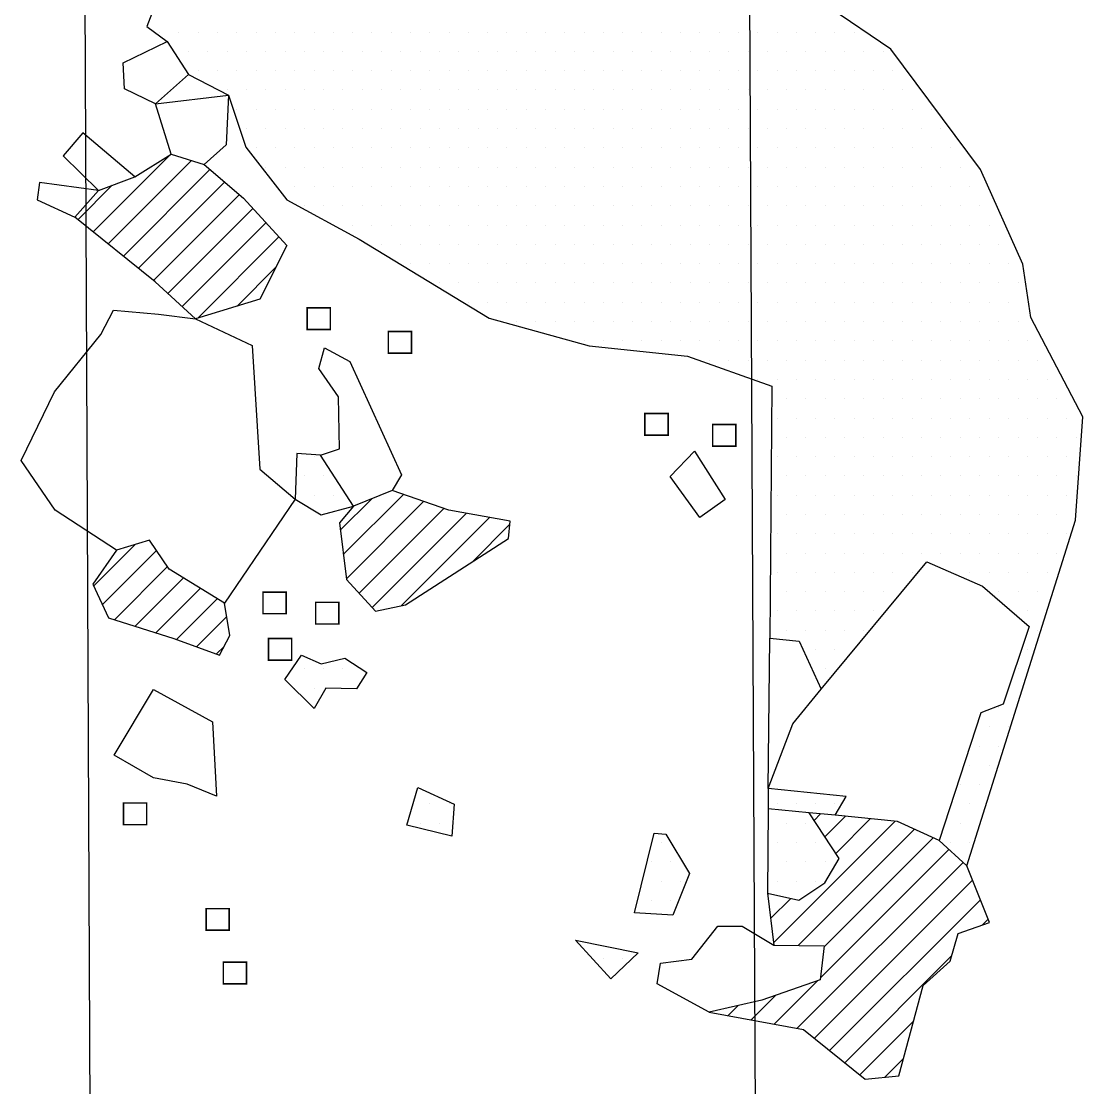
# Model space of a CAD drawing. Header units: metres. Extents: x 3.22 to 4.02, y -20.61 to -16.8.
# Drawn here: x 3.335 to 4.023, y -18.934 to -18.243 of the extents above; entities that cross this region are included whole.
import ezdxf

# ---------------------------------------------------------------- set-up
doc = ezdxf.new("R2010")
doc.units = ezdxf.units.M
doc.header["$LTSCALE"] = 25
doc.header["$MEASUREMENT"] = 0
doc.linetypes.add('STRICHPUNKTX2', pattern=[2, 1, -0.5, 0, -0.5])
doc.layers.get('0').update_dxf_attribs({"linetype": 'CONTINUOUS'})
for name, color, linetype in [('FEUER', 1, 'CONTINUOUS'), ('GRABUNGSGRENZE', 3, 'STRICHPUNKTX2'), ('STEINE', 4, 'CONTINUOUS'), ('STEINESCHRAFF', 4, 'CONTINUOUS')]:
    doc.layers.add(name, color=color, linetype=linetype)

# ---------------------------------------------------------------- blocks, each defined once
blk = doc.blocks.new('*X2')
at = {"color": 0}
for p, q in [((342.5, -1825), (342.5, -1825)), ((343.75, -1825), (343.75, -1825)), ((345, -1825), (345, -1825)), ((346.25, -1825), (346.25, -1825)), ((347.5, -1825), (347.5, -1825)), ((348.75, -1825), (348.75, -1825)), ((350, -1825), (350, -1825)), ((351.25, -1825), (351.25, -1825)), ((352.5, -1825), (352.5, -1825)), ((353.75, -1825), (353.75, -1825)), ((355, -1825), (355, -1825)), ((356.25, -1825), (356.25, -1825)), ((357.5, -1825), (357.5, -1825)), ((358.75, -1825), (358.75, -1825)), ((360, -1825), (360, -1825)), ((361.25, -1825), (361.25, -1825)), ((362.5, -1825), (362.5, -1825)), ((363.75, -1825), (363.75, -1825)), ((365, -1825), (365, -1825)), ((366.25, -1825), (366.25, -1825)), ((367.5, -1825), (367.5, -1825)), ((368.75, -1825), (368.75, -1825)), ((370, -1825), (370, -1825)), ((371.25, -1825), (371.25, -1825)), ((372.5, -1825), (372.5, -1825)), ((373.75, -1825), (373.75, -1825)), ((375, -1825), (375, -1825)), ((376.25, -1825), (376.25, -1825)), ((377.5, -1825), (377.5, -1825)), ((378.75, -1825), (378.75, -1825)), ((380, -1825), (380, -1825)), ((381.25, -1825), (381.25, -1825)), ((382.5, -1825), (382.5, -1825)), ((383.75, -1825), (383.75, -1825)), ((385, -1825), (385, -1825)), ((386.25, -1825), (386.25, -1825)), ((387.5, -1825), (387.5, -1825)), ((344.375, -1826.25), (344.375, -1826.25)), ((345.625, -1826.25), (345.625, -1826.25)), ((346.875, -1826.25), (346.875, -1826.25)), ((348.125, -1826.25), (348.125, -1826.25)), ((349.375, -1826.25), (349.375, -1826.25)), ((350.625, -1826.25), (350.625, -1826.25)), ((351.875, -1826.25), (351.875, -1826.25)), ((353.125, -1826.25), (353.125, -1826.25)), ((354.375, -1826.25), (354.375, -1826.25)), ((355.625, -1826.25), (355.625, -1826.25)), ((356.875, -1826.25), (356.875, -1826.25)), ((358.125, -1826.25), (358.125, -1826.25)), ((359.375, -1826.25), (359.375, -1826.25)), ((360.625, -1826.25), (360.625, -1826.25)), ((361.875, -1826.25), (361.875, -1826.25)), ((363.125, -1826.25), (363.125, -1826.25)), ((364.375, -1826.25), (364.375, -1826.25)), ((365.625, -1826.25), (365.625, -1826.25)), ((366.875, -1826.25), (366.875, -1826.25)), ((368.125, -1826.25), (368.125, -1826.25)), ((369.375, -1826.25), (369.375, -1826.25)), ((370.625, -1826.25), (370.625, -1826.25)), ((371.875, -1826.25), (371.875, -1826.25)), ((373.125, -1826.25), (373.125, -1826.25)), ((374.375, -1826.25), (374.375, -1826.25)), ((375.625, -1826.25), (375.625, -1826.25)), ((376.875, -1826.25), (376.875, -1826.25)), ((378.125, -1826.25), (378.125, -1826.25)), ((379.375, -1826.25), (379.375, -1826.25)), ((380.625, -1826.25), (380.625, -1826.25)), ((381.875, -1826.25), (381.875, -1826.25)), ((383.125, -1826.25), (383.125, -1826.25)), ((384.375, -1826.25), (384.375, -1826.25)), ((385.625, -1826.25), (385.625, -1826.25)), ((386.875, -1826.25), (386.875, -1826.25)), ((388.125, -1826.25), (388.125, -1826.25)), ((389.375, -1826.25), (389.375, -1826.25)), ((345, -1827.5), (345, -1827.5)), ((346.25, -1827.5), (346.25, -1827.5)), ((347.5, -1827.5), (347.5, -1827.5)), ((348.75, -1827.5), (348.75, -1827.5)), ((350, -1827.5), (350, -1827.5)), ((351.25, -1827.5), (351.25, -1827.5)), ((352.5, -1827.5), (352.5, -1827.5)), ((353.75, -1827.5), (353.75, -1827.5)), ((355, -1827.5), (355, -1827.5)), ((356.25, -1827.5), (356.25, -1827.5)), ((357.5, -1827.5), (357.5, -1827.5)), ((358.75, -1827.5), (358.75, -1827.5)), ((360, -1827.5), (360, -1827.5)), ((361.25, -1827.5), (361.25, -1827.5)), ((362.5, -1827.5), (362.5, -1827.5)), ((363.75, -1827.5), (363.75, -1827.5)), ((365, -1827.5), (365, -1827.5)), ((366.25, -1827.5), (366.25, -1827.5)), ((367.5, -1827.5), (367.5, -1827.5)), ((368.75, -1827.5), (368.75, -1827.5)), ((370, -1827.5), (370, -1827.5)), ((371.25, -1827.5), (371.25, -1827.5)), ((372.5, -1827.5), (372.5, -1827.5)), ((373.75, -1827.5), (373.75, -1827.5)), ((375, -1827.5), (375, -1827.5)), ((376.25, -1827.5), (376.25, -1827.5)), ((377.5, -1827.5), (377.5, -1827.5)), ((378.75, -1827.5), (378.75, -1827.5)), ((380, -1827.5), (380, -1827.5)), ((381.25, -1827.5), (381.25, -1827.5)), ((382.5, -1827.5), (382.5, -1827.5)), ((383.75, -1827.5), (383.75, -1827.5)), ((385, -1827.5), (385, -1827.5)), ((386.25, -1827.5), (386.25, -1827.5)), ((387.5, -1827.5), (387.5, -1827.5)), ((388.75, -1827.5), (388.75, -1827.5)), ((390, -1827.5), (390, -1827.5)), ((346.875, -1828.75), (346.875, -1828.75)), ((348.125, -1828.75), (348.125, -1828.75)), ((349.375, -1828.75), (349.375, -1828.75)), ((350.625, -1828.75), (350.625, -1828.75)), ((351.875, -1828.75), (351.875, -1828.75)), ((353.125, -1828.75), (353.125, -1828.75)), ((354.375, -1828.75), (354.375, -1828.75)), ((355.625, -1828.75), (355.625, -1828.75)), ((356.875, -1828.75), (356.875, -1828.75)), ((358.125, -1828.75), (358.125, -1828.75)), ((359.375, -1828.75), (359.375, -1828.75)), ((360.625, -1828.75), (360.625, -1828.75)), ((361.875, -1828.75), (361.875, -1828.75)), ((363.125, -1828.75), (363.125, -1828.75)), ((364.375, -1828.75), (364.375, -1828.75)), ((365.625, -1828.75), (365.625, -1828.75)), ((366.875, -1828.75), (366.875, -1828.75)), ((368.125, -1828.75), (368.125, -1828.75)), ((369.375, -1828.75), (369.375, -1828.75)), ((370.625, -1828.75), (370.625, -1828.75)), ((371.875, -1828.75), (371.875, -1828.75)), ((373.125, -1828.75), (373.125, -1828.75)), ((374.375, -1828.75), (374.375, -1828.75)), ((375.625, -1828.75), (375.625, -1828.75)), ((376.875, -1828.75), (376.875, -1828.75)), ((378.125, -1828.75), (378.125, -1828.75)), ((379.375, -1828.75), (379.375, -1828.75)), ((380.625, -1828.75), (380.625, -1828.75)), ((381.875, -1828.75), (381.875, -1828.75)), ((383.125, -1828.75), (383.125, -1828.75)), ((384.375, -1828.75), (384.375, -1828.75)), ((385.625, -1828.75), (385.625, -1828.75)), ((386.875, -1828.75), (386.875, -1828.75)), ((388.125, -1828.75), (388.125, -1828.75)), ((389.375, -1828.75), (389.375, -1828.75)), ((390.625, -1828.75), (390.625, -1828.75)), ((347.5, -1830), (347.5, -1830)), ((348.75, -1830), (348.75, -1830)), ((350, -1830), (350, -1830)), ((351.25, -1830), (351.25, -1830)), ((352.5, -1830), (352.5, -1830)), ((353.75, -1830), (353.75, -1830)), ((355, -1830), (355, -1830)), ((356.25, -1830), (356.25, -1830)), ((357.5, -1830), (357.5, -1830)), ((358.75, -1830), (358.75, -1830)), ((360, -1830), (360, -1830)), ((361.25, -1830), (361.25, -1830)), ((362.5, -1830), (362.5, -1830)), ((363.75, -1830), (363.75, -1830)), ((365, -1830), (365, -1830)), ((366.25, -1830), (366.25, -1830)), ((367.5, -1830), (367.5, -1830)), ((368.75, -1830), (368.75, -1830)), ((370, -1830), (370, -1830)), ((371.25, -1830), (371.25, -1830)), ((372.5, -1830), (372.5, -1830)), ((373.75, -1830), (373.75, -1830)), ((375, -1830), (375, -1830)), ((376.25, -1830), (376.25, -1830)), ((377.5, -1830), (377.5, -1830)), ((378.75, -1830), (378.75, -1830)), ((380, -1830), (380, -1830)), ((381.25, -1830), (381.25, -1830)), ((382.5, -1830), (382.5, -1830)), ((383.75, -1830), (383.75, -1830)), ((385, -1830), (385, -1830)), ((386.25, -1830), (386.25, -1830)), ((387.5, -1830), (387.5, -1830)), ((388.75, -1830), (388.75, -1830)), ((390, -1830), (390, -1830)), ((391.25, -1830), (391.25, -1830)), ((392.5, -1830), (392.5, -1830)), ((348.125, -1831.25), (348.125, -1831.25)), ((349.375, -1831.25), (349.375, -1831.25)), ((350.625, -1831.25), (350.625, -1831.25)), ((351.875, -1831.25), (351.875, -1831.25)), ((353.125, -1831.25), (353.125, -1831.25)), ((354.375, -1831.25), (354.375, -1831.25)), ((355.625, -1831.25), (355.625, -1831.25)), ((356.875, -1831.25), (356.875, -1831.25)), ((358.125, -1831.25), (358.125, -1831.25)), ((359.375, -1831.25), (359.375, -1831.25)), ((360.625, -1831.25), (360.625, -1831.25)), ((361.875, -1831.25), (361.875, -1831.25)), ((363.125, -1831.25), (363.125, -1831.25)), ((364.375, -1831.25), (364.375, -1831.25)), ((365.625, -1831.25), (365.625, -1831.25)), ((366.875, -1831.25), (366.875, -1831.25)), ((368.125, -1831.25), (368.125, -1831.25)), ((369.375, -1831.25), (369.375, -1831.25)), ((370.625, -1831.25), (370.625, -1831.25)), ((371.875, -1831.25), (371.875, -1831.25)), ((373.125, -1831.25), (373.125, -1831.25)), ((374.375, -1831.25), (374.375, -1831.25)), ((375.625, -1831.25), (375.625, -1831.25)), ((376.875, -1831.25), (376.875, -1831.25)), ((378.125, -1831.25), (378.125, -1831.25)), ((379.375, -1831.25), (379.375, -1831.25)), ((380.625, -1831.25), (380.625, -1831.25)), ((381.875, -1831.25), (381.875, -1831.25)), ((383.125, -1831.25), (383.125, -1831.25)), ((384.375, -1831.25), (384.375, -1831.25)), ((385.625, -1831.25), (385.625, -1831.25)), ((386.875, -1831.25), (386.875, -1831.25)), ((388.125, -1831.25), (388.125, -1831.25)), ((389.375, -1831.25), (389.375, -1831.25)), ((390.625, -1831.25), (390.625, -1831.25)), ((391.875, -1831.25), (391.875, -1831.25)), ((393.125, -1831.25), (393.125, -1831.25)), ((348.75, -1832.5), (348.75, -1832.5)), ((350, -1832.5), (350, -1832.5)), ((351.25, -1832.5), (351.25, -1832.5)), ((352.5, -1832.5), (352.5, -1832.5)), ((353.75, -1832.5), (353.75, -1832.5)), ((355, -1832.5), (355, -1832.5)), ((356.25, -1832.5), (356.25, -1832.5)), ((357.5, -1832.5), (357.5, -1832.5)), ((358.75, -1832.5), (358.75, -1832.5)), ((360, -1832.5), (360, -1832.5)), ((361.25, -1832.5), (361.25, -1832.5)), ((362.5, -1832.5), (362.5, -1832.5)), ((363.75, -1832.5), (363.75, -1832.5)), ((365, -1832.5), (365, -1832.5)), ((366.25, -1832.5), (366.25, -1832.5)), ((367.5, -1832.5), (367.5, -1832.5)), ((368.75, -1832.5), (368.75, -1832.5)), ((370, -1832.5), (370, -1832.5)), ((371.25, -1832.5), (371.25, -1832.5)), ((372.5, -1832.5), (372.5, -1832.5)), ((373.75, -1832.5), (373.75, -1832.5)), ((375, -1832.5), (375, -1832.5)), ((376.25, -1832.5), (376.25, -1832.5)), ((377.5, -1832.5), (377.5, -1832.5)), ((378.75, -1832.5), (378.75, -1832.5)), ((380, -1832.5), (380, -1832.5)), ((381.25, -1832.5), (381.25, -1832.5)), ((382.5, -1832.5), (382.5, -1832.5)), ((383.75, -1832.5), (383.75, -1832.5)), ((385, -1832.5), (385, -1832.5)), ((386.25, -1832.5), (386.25, -1832.5)), ((387.5, -1832.5), (387.5, -1832.5)), ((388.75, -1832.5), (388.75, -1832.5)), ((390, -1832.5), (390, -1832.5)), ((391.25, -1832.5), (391.25, -1832.5)), ((392.5, -1832.5), (392.5, -1832.5)), ((393.75, -1832.5), (393.75, -1832.5)), ((349.375, -1833.75), (349.375, -1833.75)), ((350.625, -1833.75), (350.625, -1833.75)), ((351.875, -1833.75), (351.875, -1833.75)), ((353.125, -1833.75), (353.125, -1833.75)), ((354.375, -1833.75), (354.375, -1833.75)), ((355.625, -1833.75), (355.625, -1833.75)), ((356.875, -1833.75), (356.875, -1833.75)), ((358.125, -1833.75), (358.125, -1833.75)), ((359.375, -1833.75), (359.375, -1833.75)), ((360.625, -1833.75), (360.625, -1833.75)), ((361.875, -1833.75), (361.875, -1833.75)), ((363.125, -1833.75), (363.125, -1833.75)), ((364.375, -1833.75), (364.375, -1833.75)), ((365.625, -1833.75), (365.625, -1833.75)), ((366.875, -1833.75), (366.875, -1833.75)), ((368.125, -1833.75), (368.125, -1833.75)), ((369.375, -1833.75), (369.375, -1833.75)), ((370.625, -1833.75), (370.625, -1833.75)), ((371.875, -1833.75), (371.875, -1833.75)), ((373.125, -1833.75), (373.125, -1833.75)), ((374.375, -1833.75), (374.375, -1833.75)), ((375.625, -1833.75), (375.625, -1833.75)), ((376.875, -1833.75), (376.875, -1833.75)), ((378.125, -1833.75), (378.125, -1833.75)), ((379.375, -1833.75), (379.375, -1833.75)), ((380.625, -1833.75), (380.625, -1833.75)), ((381.875, -1833.75), (381.875, -1833.75)), ((383.125, -1833.75), (383.125, -1833.75)), ((384.375, -1833.75), (384.375, -1833.75)), ((385.625, -1833.75), (385.625, -1833.75)), ((386.875, -1833.75), (386.875, -1833.75)), ((388.125, -1833.75), (388.125, -1833.75)), ((389.375, -1833.75), (389.375, -1833.75)), ((390.625, -1833.75), (390.625, -1833.75)), ((391.875, -1833.75), (391.875, -1833.75)), ((393.125, -1833.75), (393.125, -1833.75)), ((394.375, -1833.75), (394.375, -1833.75)), ((351.25, -1835), (351.25, -1835)), ((352.5, -1835), (352.5, -1835)), ((353.75, -1835), (353.75, -1835)), ((355, -1835), (355, -1835)), ((356.25, -1835), (356.25, -1835)), ((357.5, -1835), (357.5, -1835)), ((358.75, -1835), (358.75, -1835)), ((360, -1835), (360, -1835)), ((361.25, -1835), (361.25, -1835)), ((362.5, -1835), (362.5, -1835)), ((363.75, -1835), (363.75, -1835)), ((365, -1835), (365, -1835)), ((366.25, -1835), (366.25, -1835)), ((367.5, -1835), (367.5, -1835)), ((368.75, -1835), (368.75, -1835)), ((370, -1835), (370, -1835)), ((371.25, -1835), (371.25, -1835)), ((372.5, -1835), (372.5, -1835)), ((373.75, -1835), (373.75, -1835)), ((375, -1835), (375, -1835)), ((376.25, -1835), (376.25, -1835)), ((377.5, -1835), (377.5, -1835)), ((378.75, -1835), (378.75, -1835)), ((380, -1835), (380, -1835)), ((381.25, -1835), (381.25, -1835)), ((382.5, -1835), (382.5, -1835)), ((383.75, -1835), (383.75, -1835)), ((385, -1835), (385, -1835)), ((386.25, -1835), (386.25, -1835)), ((387.5, -1835), (387.5, -1835)), ((388.75, -1835), (388.75, -1835)), ((390, -1835), (390, -1835)), ((391.25, -1835), (391.25, -1835)), ((392.5, -1835), (392.5, -1835)), ((393.75, -1835), (393.75, -1835)), ((395, -1835), (395, -1835)), ((351.875, -1836.25), (351.875, -1836.25)), ((353.125, -1836.25), (353.125, -1836.25)), ((354.375, -1836.25), (354.375, -1836.25)), ((355.625, -1836.25), (355.625, -1836.25)), ((356.875, -1836.25), (356.875, -1836.25)), ((358.125, -1836.25), (358.125, -1836.25)), ((359.375, -1836.25), (359.375, -1836.25)), ((360.625, -1836.25), (360.625, -1836.25)), ((361.875, -1836.25), (361.875, -1836.25)), ((363.125, -1836.25), (363.125, -1836.25)), ((364.375, -1836.25), (364.375, -1836.25)), ((365.625, -1836.25), (365.625, -1836.25)), ((366.875, -1836.25), (366.875, -1836.25)), ((368.125, -1836.25), (368.125, -1836.25)), ((369.375, -1836.25), (369.375, -1836.25)), ((370.625, -1836.25), (370.625, -1836.25)), ((371.875, -1836.25), (371.875, -1836.25)), ((373.125, -1836.25), (373.125, -1836.25)), ((374.375, -1836.25), (374.375, -1836.25)), ((375.625, -1836.25), (375.625, -1836.25)), ((376.875, -1836.25), (376.875, -1836.25)), ((378.125, -1836.25), (378.125, -1836.25)), ((379.375, -1836.25), (379.375, -1836.25)), ((380.625, -1836.25), (380.625, -1836.25)), ((381.875, -1836.25), (381.875, -1836.25)), ((383.125, -1836.25), (383.125, -1836.25)), ((384.375, -1836.25), (384.375, -1836.25)), ((385.625, -1836.25), (385.625, -1836.25)), ((386.875, -1836.25), (386.875, -1836.25)), ((388.125, -1836.25), (388.125, -1836.25)), ((389.375, -1836.25), (389.375, -1836.25)), ((390.625, -1836.25), (390.625, -1836.25)), ((391.875, -1836.25), (391.875, -1836.25)), ((393.125, -1836.25), (393.125, -1836.25)), ((394.375, -1836.25), (394.375, -1836.25)), ((395.625, -1836.25), (395.625, -1836.25)), ((353.75, -1837.5), (353.75, -1837.5)), ((355, -1837.5), (355, -1837.5)), ((356.25, -1837.5), (356.25, -1837.5)), ((357.5, -1837.5), (357.5, -1837.5)), ((358.75, -1837.5), (358.75, -1837.5)), ((360, -1837.5), (360, -1837.5)), ((361.25, -1837.5), (361.25, -1837.5)), ((362.5, -1837.5), (362.5, -1837.5)), ((363.75, -1837.5), (363.75, -1837.5)), ((365, -1837.5), (365, -1837.5)), ((366.25, -1837.5), (366.25, -1837.5)), ((367.5, -1837.5), (367.5, -1837.5)), ((368.75, -1837.5), (368.75, -1837.5)), ((370, -1837.5), (370, -1837.5)), ((371.25, -1837.5), (371.25, -1837.5)), ((372.5, -1837.5), (372.5, -1837.5)), ((373.75, -1837.5), (373.75, -1837.5)), ((375, -1837.5), (375, -1837.5)), ((376.25, -1837.5), (376.25, -1837.5)), ((377.5, -1837.5), (377.5, -1837.5)), ((378.75, -1837.5), (378.75, -1837.5)), ((380, -1837.5), (380, -1837.5)), ((381.25, -1837.5), (381.25, -1837.5)), ((382.5, -1837.5), (382.5, -1837.5)), ((383.75, -1837.5), (383.75, -1837.5)), ((385, -1837.5), (385, -1837.5)), ((386.25, -1837.5), (386.25, -1837.5)), ((387.5, -1837.5), (387.5, -1837.5)), ((388.75, -1837.5), (388.75, -1837.5)), ((390, -1837.5), (390, -1837.5)), ((391.25, -1837.5), (391.25, -1837.5)), ((392.5, -1837.5), (392.5, -1837.5)), ((393.75, -1837.5), (393.75, -1837.5)), ((395, -1837.5), (395, -1837.5)), ((396.25, -1837.5), (396.25, -1837.5)), ((356.875, -1838.75), (356.875, -1838.75)), ((358.125, -1838.75), (358.125, -1838.75)), ((359.375, -1838.75), (359.375, -1838.75)), ((360.625, -1838.75), (360.625, -1838.75)), ((361.875, -1838.75), (361.875, -1838.75)), ((363.125, -1838.75), (363.125, -1838.75)), ((364.375, -1838.75), (364.375, -1838.75)), ((365.625, -1838.75), (365.625, -1838.75)), ((366.875, -1838.75), (366.875, -1838.75)), ((368.125, -1838.75), (368.125, -1838.75)), ((369.375, -1838.75), (369.375, -1838.75)), ((370.625, -1838.75), (370.625, -1838.75)), ((371.875, -1838.75), (371.875, -1838.75)), ((373.125, -1838.75), (373.125, -1838.75)), ((374.375, -1838.75), (374.375, -1838.75)), ((375.625, -1838.75), (375.625, -1838.75)), ((376.875, -1838.75), (376.875, -1838.75)), ((378.125, -1838.75), (378.125, -1838.75)), ((379.375, -1838.75), (379.375, -1838.75)), ((380.625, -1838.75), (380.625, -1838.75)), ((381.875, -1838.75), (381.875, -1838.75)), ((383.125, -1838.75), (383.125, -1838.75)), ((384.375, -1838.75), (384.375, -1838.75)), ((385.625, -1838.75), (385.625, -1838.75)), ((386.875, -1838.75), (386.875, -1838.75)), ((388.125, -1838.75), (388.125, -1838.75)), ((389.375, -1838.75), (389.375, -1838.75)), ((390.625, -1838.75), (390.625, -1838.75)), ((391.875, -1838.75), (391.875, -1838.75)), ((393.125, -1838.75), (393.125, -1838.75)), ((394.375, -1838.75), (394.375, -1838.75)), ((395.625, -1838.75), (395.625, -1838.75)), ((396.875, -1838.75), (396.875, -1838.75)), ((358.75, -1840), (358.75, -1840)), ((360, -1840), (360, -1840)), ((361.25, -1840), (361.25, -1840)), ((362.5, -1840), (362.5, -1840)), ((363.75, -1840), (363.75, -1840)), ((365, -1840), (365, -1840)), ((366.25, -1840), (366.25, -1840)), ((367.5, -1840), (367.5, -1840)), ((368.75, -1840), (368.75, -1840)), ((370, -1840), (370, -1840)), ((371.25, -1840), (371.25, -1840)), ((372.5, -1840), (372.5, -1840)), ((373.75, -1840), (373.75, -1840)), ((375, -1840), (375, -1840)), ((376.25, -1840), (376.25, -1840)), ((377.5, -1840), (377.5, -1840)), ((378.75, -1840), (378.75, -1840)), ((380, -1840), (380, -1840)), ((381.25, -1840), (381.25, -1840)), ((382.5, -1840), (382.5, -1840)), ((383.75, -1840), (383.75, -1840)), ((385, -1840), (385, -1840)), ((386.25, -1840), (386.25, -1840)), ((387.5, -1840), (387.5, -1840)), ((388.75, -1840), (388.75, -1840)), ((390, -1840), (390, -1840)), ((391.25, -1840), (391.25, -1840)), ((392.5, -1840), (392.5, -1840)), ((393.75, -1840), (393.75, -1840)), ((395, -1840), (395, -1840)), ((396.25, -1840), (396.25, -1840)), ((397.5, -1840), (397.5, -1840)), ((360.625, -1841.25), (360.625, -1841.25)), ((361.875, -1841.25), (361.875, -1841.25)), ((363.125, -1841.25), (363.125, -1841.25)), ((364.375, -1841.25), (364.375, -1841.25)), ((365.625, -1841.25), (365.625, -1841.25)), ((366.875, -1841.25), (366.875, -1841.25)), ((368.125, -1841.25), (368.125, -1841.25)), ((369.375, -1841.25), (369.375, -1841.25)), ((370.625, -1841.25), (370.625, -1841.25)), ((371.875, -1841.25), (371.875, -1841.25)), ((373.125, -1841.25), (373.125, -1841.25)), ((374.375, -1841.25), (374.375, -1841.25)), ((375.625, -1841.25), (375.625, -1841.25)), ((376.875, -1841.25), (376.875, -1841.25)), ((378.125, -1841.25), (378.125, -1841.25)), ((379.375, -1841.25), (379.375, -1841.25)), ((380.625, -1841.25), (380.625, -1841.25)), ((381.875, -1841.25), (381.875, -1841.25)), ((383.125, -1841.25), (383.125, -1841.25)), ((384.375, -1841.25), (384.375, -1841.25)), ((385.625, -1841.25), (385.625, -1841.25)), ((386.875, -1841.25), (386.875, -1841.25)), ((388.125, -1841.25), (388.125, -1841.25)), ((389.375, -1841.25), (389.375, -1841.25)), ((390.625, -1841.25), (390.625, -1841.25)), ((391.875, -1841.25), (391.875, -1841.25)), ((393.125, -1841.25), (393.125, -1841.25)), ((394.375, -1841.25), (394.375, -1841.25)), ((395.625, -1841.25), (395.625, -1841.25)), ((396.875, -1841.25), (396.875, -1841.25)), ((398.125, -1841.25), (398.125, -1841.25)), ((362.5, -1842.5), (362.5, -1842.5)), ((363.75, -1842.5), (363.75, -1842.5)), ((365, -1842.5), (365, -1842.5)), ((366.25, -1842.5), (366.25, -1842.5)), ((367.5, -1842.5), (367.5, -1842.5)), ((368.75, -1842.5), (368.75, -1842.5)), ((370, -1842.5), (370, -1842.5)), ((371.25, -1842.5), (371.25, -1842.5)), ((372.5, -1842.5), (372.5, -1842.5)), ((373.75, -1842.5), (373.75, -1842.5)), ((375, -1842.5), (375, -1842.5)), ((376.25, -1842.5), (376.25, -1842.5)), ((377.5, -1842.5), (377.5, -1842.5)), ((378.75, -1842.5), (378.75, -1842.5)), ((380, -1842.5), (380, -1842.5)), ((381.25, -1842.5), (381.25, -1842.5)), ((382.5, -1842.5), (382.5, -1842.5)), ((383.75, -1842.5), (383.75, -1842.5)), ((385, -1842.5), (385, -1842.5)), ((386.25, -1842.5), (386.25, -1842.5)), ((387.5, -1842.5), (387.5, -1842.5)), ((388.75, -1842.5), (388.75, -1842.5)), ((390, -1842.5), (390, -1842.5)), ((391.25, -1842.5), (391.25, -1842.5)), ((392.5, -1842.5), (392.5, -1842.5)), ((393.75, -1842.5), (393.75, -1842.5)), ((395, -1842.5), (395, -1842.5)), ((396.25, -1842.5), (396.25, -1842.5)), ((397.5, -1842.5), (397.5, -1842.5)), ((398.75, -1842.5), (398.75, -1842.5)), ((365.625, -1843.75), (365.625, -1843.75)), ((366.875, -1843.75), (366.875, -1843.75)), ((368.125, -1843.75), (368.125, -1843.75)), ((369.375, -1843.75), (369.375, -1843.75)), ((370.625, -1843.75), (370.625, -1843.75)), ((371.875, -1843.75), (371.875, -1843.75)), ((373.125, -1843.75), (373.125, -1843.75)), ((374.375, -1843.75), (374.375, -1843.75)), ((375.625, -1843.75), (375.625, -1843.75)), ((376.875, -1843.75), (376.875, -1843.75)), ((378.125, -1843.75), (378.125, -1843.75)), ((379.375, -1843.75), (379.375, -1843.75)), ((380.625, -1843.75), (380.625, -1843.75)), ((381.875, -1843.75), (381.875, -1843.75)), ((383.125, -1843.75), (383.125, -1843.75)), ((384.375, -1843.75), (384.375, -1843.75)), ((385.625, -1843.75), (385.625, -1843.75)), ((386.875, -1843.75), (386.875, -1843.75)), ((388.125, -1843.75), (388.125, -1843.75)), ((389.375, -1843.75), (389.375, -1843.75)), ((390.625, -1843.75), (390.625, -1843.75)), ((391.875, -1843.75), (391.875, -1843.75)), ((393.125, -1843.75), (393.125, -1843.75)), ((394.375, -1843.75), (394.375, -1843.75)), ((395.625, -1843.75), (395.625, -1843.75)), ((396.875, -1843.75), (396.875, -1843.75)), ((398.125, -1843.75), (398.125, -1843.75)), ((370, -1845), (370, -1845)), ((371.25, -1845), (371.25, -1845)), ((372.5, -1845), (372.5, -1845)), ((373.75, -1845), (373.75, -1845)), ((375, -1845), (375, -1845)), ((376.25, -1845), (376.25, -1845)), ((377.5, -1845), (377.5, -1845)), ((378.75, -1845), (378.75, -1845)), ((380, -1845), (380, -1845)), ((381.25, -1845), (381.25, -1845)), ((382.5, -1845), (382.5, -1845)), ((383.75, -1845), (383.75, -1845)), ((385, -1845), (385, -1845)), ((386.25, -1845), (386.25, -1845)), ((387.5, -1845), (387.5, -1845)), ((388.75, -1845), (388.75, -1845)), ((390, -1845), (390, -1845)), ((391.25, -1845), (391.25, -1845)), ((392.5, -1845), (392.5, -1845)), ((393.75, -1845), (393.75, -1845)), ((395, -1845), (395, -1845)), ((396.25, -1845), (396.25, -1845)), ((397.5, -1845), (397.5, -1845)), ((398.75, -1845), (398.75, -1845)), ((378.125, -1846.25), (378.125, -1846.25)), ((379.375, -1846.25), (379.375, -1846.25)), ((380.625, -1846.25), (380.625, -1846.25)), ((381.875, -1846.25), (381.875, -1846.25)), ((383.125, -1846.25), (383.125, -1846.25)), ((384.375, -1846.25), (384.375, -1846.25)), ((385.625, -1846.25), (385.625, -1846.25)), ((386.875, -1846.25), (386.875, -1846.25)), ((388.125, -1846.25), (388.125, -1846.25)), ((389.375, -1846.25), (389.375, -1846.25)), ((390.625, -1846.25), (390.625, -1846.25)), ((391.875, -1846.25), (391.875, -1846.25)), ((393.125, -1846.25), (393.125, -1846.25)), ((394.375, -1846.25), (394.375, -1846.25)), ((395.625, -1846.25), (395.625, -1846.25)), ((396.875, -1846.25), (396.875, -1846.25)), ((398.125, -1846.25), (398.125, -1846.25)), ((399.375, -1846.25), (399.375, -1846.25)), ((381.25, -1847.5), (381.25, -1847.5)), ((382.5, -1847.5), (382.5, -1847.5)), ((383.75, -1847.5), (383.75, -1847.5)), ((385, -1847.5), (385, -1847.5)), ((386.25, -1847.5), (386.25, -1847.5)), ((387.5, -1847.5), (387.5, -1847.5)), ((388.75, -1847.5), (388.75, -1847.5)), ((390, -1847.5), (390, -1847.5)), ((391.25, -1847.5), (391.25, -1847.5)), ((392.5, -1847.5), (392.5, -1847.5)), ((393.75, -1847.5), (393.75, -1847.5)), ((395, -1847.5), (395, -1847.5)), ((396.25, -1847.5), (396.25, -1847.5)), ((397.5, -1847.5), (397.5, -1847.5)), ((398.75, -1847.5), (398.75, -1847.5)), ((400, -1847.5), (400, -1847.5)), ((383.125, -1848.75), (383.125, -1848.75)), ((384.375, -1848.75), (384.375, -1848.75)), ((385.625, -1848.75), (385.625, -1848.75)), ((386.875, -1848.75), (386.875, -1848.75)), ((388.125, -1848.75), (388.125, -1848.75)), ((389.375, -1848.75), (389.375, -1848.75)), ((390.625, -1848.75), (390.625, -1848.75)), ((391.875, -1848.75), (391.875, -1848.75)), ((393.125, -1848.75), (393.125, -1848.75)), ((394.375, -1848.75), (394.375, -1848.75)), ((395.625, -1848.75), (395.625, -1848.75)), ((396.875, -1848.75), (396.875, -1848.75)), ((398.125, -1848.75), (398.125, -1848.75)), ((399.375, -1848.75), (399.375, -1848.75)), ((400.625, -1848.75), (400.625, -1848.75)), ((382.5, -1850), (382.5, -1850)), ((383.75, -1850), (383.75, -1850)), ((385, -1850), (385, -1850)), ((386.25, -1850), (386.25, -1850)), ((387.5, -1850), (387.5, -1850)), ((388.75, -1850), (388.75, -1850)), ((390, -1850), (390, -1850)), ((391.25, -1850), (391.25, -1850)), ((392.5, -1850), (392.5, -1850)), ((393.75, -1850), (393.75, -1850)), ((395, -1850), (395, -1850)), ((396.25, -1850), (396.25, -1850)), ((397.5, -1850), (397.5, -1850)), ((398.75, -1850), (398.75, -1850)), ((400, -1850), (400, -1850)), ((401.25, -1850), (401.25, -1850)), ((383.125, -1851.25), (383.125, -1851.25)), ((384.375, -1851.25), (384.375, -1851.25)), ((385.625, -1851.25), (385.625, -1851.25)), ((386.875, -1851.25), (386.875, -1851.25)), ((388.125, -1851.25), (388.125, -1851.25)), ((389.375, -1851.25), (389.375, -1851.25)), ((390.625, -1851.25), (390.625, -1851.25)), ((391.875, -1851.25), (391.875, -1851.25)), ((393.125, -1851.25), (393.125, -1851.25)), ((394.375, -1851.25), (394.375, -1851.25)), ((395.625, -1851.25), (395.625, -1851.25)), ((396.875, -1851.25), (396.875, -1851.25)), ((398.125, -1851.25), (398.125, -1851.25)), ((399.375, -1851.25), (399.375, -1851.25)), ((400.625, -1851.25), (400.625, -1851.25)), ((401.875, -1851.25), (401.875, -1851.25)), ((352.5, -1852.5), (352.5, -1852.5)), ((382.5, -1852.5), (382.5, -1852.5)), ((383.75, -1852.5), (383.75, -1852.5)), ((385, -1852.5), (385, -1852.5)), ((386.25, -1852.5), (386.25, -1852.5)), ((387.5, -1852.5), (387.5, -1852.5)), ((388.75, -1852.5), (388.75, -1852.5)), ((390, -1852.5), (390, -1852.5)), ((391.25, -1852.5), (391.25, -1852.5)), ((392.5, -1852.5), (392.5, -1852.5)), ((393.75, -1852.5), (393.75, -1852.5)), ((395, -1852.5), (395, -1852.5)), ((396.25, -1852.5), (396.25, -1852.5)), ((397.5, -1852.5), (397.5, -1852.5)), ((398.75, -1852.5), (398.75, -1852.5)), ((400, -1852.5), (400, -1852.5)), ((401.25, -1852.5), (401.25, -1852.5)), ((351.875, -1853.75), (351.875, -1853.75)), ((353.125, -1853.75), (353.125, -1853.75)), ((383.125, -1853.75), (383.125, -1853.75)), ((384.375, -1853.75), (384.375, -1853.75)), ((385.625, -1853.75), (385.625, -1853.75)), ((386.875, -1853.75), (386.875, -1853.75)), ((388.125, -1853.75), (388.125, -1853.75)), ((389.375, -1853.75), (389.375, -1853.75)), ((390.625, -1853.75), (390.625, -1853.75)), ((391.875, -1853.75), (391.875, -1853.75)), ((393.125, -1853.75), (393.125, -1853.75)), ((394.375, -1853.75), (394.375, -1853.75)), ((395.625, -1853.75), (395.625, -1853.75)), ((396.875, -1853.75), (396.875, -1853.75)), ((398.125, -1853.75), (398.125, -1853.75)), ((399.375, -1853.75), (399.375, -1853.75)), ((400.625, -1853.75), (400.625, -1853.75)), ((401.875, -1853.75), (401.875, -1853.75)), ((352.5, -1855), (352.5, -1855)), ((353.75, -1855), (353.75, -1855)), ((382.5, -1855), (382.5, -1855)), ((383.75, -1855), (383.75, -1855)), ((385, -1855), (385, -1855)), ((386.25, -1855), (386.25, -1855)), ((387.5, -1855), (387.5, -1855)), ((388.75, -1855), (388.75, -1855)), ((390, -1855), (390, -1855)), ((391.25, -1855), (391.25, -1855)), ((392.5, -1855), (392.5, -1855)), ((393.75, -1855), (393.75, -1855)), ((395, -1855), (395, -1855)), ((396.25, -1855), (396.25, -1855)), ((397.5, -1855), (397.5, -1855)), ((398.75, -1855), (398.75, -1855)), ((400, -1855), (400, -1855)), ((401.25, -1855), (401.25, -1855)), ((383.125, -1856.25), (383.125, -1856.25)), ((384.375, -1856.25), (384.375, -1856.25)), ((385.625, -1856.25), (385.625, -1856.25)), ((386.875, -1856.25), (386.875, -1856.25)), ((388.125, -1856.25), (388.125, -1856.25)), ((389.375, -1856.25), (389.375, -1856.25)), ((390.625, -1856.25), (390.625, -1856.25)), ((391.875, -1856.25), (391.875, -1856.25)), ((393.125, -1856.25), (393.125, -1856.25)), ((394.375, -1856.25), (394.375, -1856.25)), ((395.625, -1856.25), (395.625, -1856.25)), ((396.875, -1856.25), (396.875, -1856.25)), ((398.125, -1856.25), (398.125, -1856.25)), ((399.375, -1856.25), (399.375, -1856.25)), ((400.625, -1856.25), (400.625, -1856.25)), ((382.5, -1857.5), (382.5, -1857.5)), ((383.75, -1857.5), (383.75, -1857.5)), ((385, -1857.5), (385, -1857.5)), ((386.25, -1857.5), (386.25, -1857.5)), ((387.5, -1857.5), (387.5, -1857.5)), ((388.75, -1857.5), (388.75, -1857.5)), ((390, -1857.5), (390, -1857.5)), ((391.25, -1857.5), (391.25, -1857.5)), ((392.5, -1857.5), (392.5, -1857.5)), ((393.75, -1857.5), (393.75, -1857.5)), ((395, -1857.5), (395, -1857.5)), ((396.25, -1857.5), (396.25, -1857.5)), ((397.5, -1857.5), (397.5, -1857.5)), ((398.75, -1857.5), (398.75, -1857.5)), ((400, -1857.5), (400, -1857.5)), ((401.25, -1857.5), (401.25, -1857.5)), ((383.125, -1858.75), (383.125, -1858.75)), ((384.375, -1858.75), (384.375, -1858.75)), ((385.625, -1858.75), (385.625, -1858.75)), ((386.875, -1858.75), (386.875, -1858.75)), ((388.125, -1858.75), (388.125, -1858.75)), ((389.375, -1858.75), (389.375, -1858.75)), ((390.625, -1858.75), (390.625, -1858.75)), ((391.875, -1858.75), (391.875, -1858.75)), ((393.125, -1858.75), (393.125, -1858.75)), ((394.375, -1858.75), (394.375, -1858.75)), ((395.625, -1858.75), (395.625, -1858.75)), ((396.875, -1858.75), (396.875, -1858.75)), ((398.125, -1858.75), (398.125, -1858.75)), ((399.375, -1858.75), (399.375, -1858.75)), ((400.625, -1858.75), (400.625, -1858.75)), ((382.5, -1860), (382.5, -1860)), ((383.75, -1860), (383.75, -1860)), ((385, -1860), (385, -1860)), ((386.25, -1860), (386.25, -1860)), ((387.5, -1860), (387.5, -1860)), ((388.75, -1860), (388.75, -1860)), ((390, -1860), (390, -1860)), ((391.25, -1860), (391.25, -1860)), ((395, -1860), (395, -1860)), ((396.25, -1860), (396.25, -1860)), ((397.5, -1860), (397.5, -1860)), ((398.75, -1860), (398.75, -1860)), ((400, -1860), (400, -1860)), ((383.125, -1861.25), (383.125, -1861.25)), ((384.375, -1861.25), (384.375, -1861.25)), ((385.625, -1861.25), (385.625, -1861.25)), ((386.875, -1861.25), (386.875, -1861.25)), ((388.125, -1861.25), (388.125, -1861.25)), ((389.375, -1861.25), (389.375, -1861.25)), ((396.875, -1861.25), (396.875, -1861.25)), ((398.125, -1861.25), (398.125, -1861.25)), ((399.375, -1861.25), (399.375, -1861.25)), ((382.5, -1862.5), (382.5, -1862.5)), ((383.75, -1862.5), (383.75, -1862.5)), ((385, -1862.5), (385, -1862.5)), ((386.25, -1862.5), (386.25, -1862.5)), ((387.5, -1862.5), (387.5, -1862.5)), ((388.75, -1862.5), (388.75, -1862.5)), ((398.75, -1862.5), (398.75, -1862.5)), ((383.125, -1863.75), (383.125, -1863.75)), ((384.375, -1863.75), (384.375, -1863.75)), ((385.625, -1863.75), (385.625, -1863.75)), ((386.875, -1863.75), (386.875, -1863.75)), ((388.125, -1863.75), (388.125, -1863.75)), ((399.375, -1863.75), (399.375, -1863.75)), ((385, -1865), (385, -1865)), ((386.25, -1865), (386.25, -1865)), ((398.75, -1865), (398.75, -1865)), ((351.875, -1866.25), (351.875, -1866.25)), ((353.125, -1866.25), (353.125, -1866.25)), ((354.375, -1866.25), (354.375, -1866.25)), ((385.625, -1866.25), (385.625, -1866.25)), ((398.125, -1866.25), (398.125, -1866.25)), ((351.25, -1867.5), (351.25, -1867.5)), ((352.5, -1867.5), (352.5, -1867.5)), ((353.75, -1867.5), (353.75, -1867.5)), ((355, -1867.5), (355, -1867.5)), ((397.5, -1867.5), (397.5, -1867.5)), ((396.875, -1868.75), (396.875, -1868.75)), ((396.25, -1870), (396.25, -1870)), ((397.5, -1870), (397.5, -1870)), ((395.625, -1871.25), (395.625, -1871.25)), ((396.875, -1871.25), (396.875, -1871.25)), ((395, -1872.5), (395, -1872.5)), ((396.25, -1872.5), (396.25, -1872.5)), ((394.375, -1873.75), (394.375, -1873.75)), ((395.625, -1873.75), (395.625, -1873.75)), ((360, -1875), (360, -1875)), ((361.25, -1875), (361.25, -1875)), ((382.5, -1875), (382.5, -1875)), ((383.75, -1875), (383.75, -1875)), ((385, -1875), (385, -1875)), ((386.25, -1875), (386.25, -1875)), ((395, -1875), (395, -1875)), ((359.375, -1876.25), (359.375, -1876.25)), ((360.625, -1876.25), (360.625, -1876.25)), ((383.125, -1876.25), (383.125, -1876.25)), ((384.375, -1876.25), (384.375, -1876.25)), ((394.375, -1876.25), (394.375, -1876.25)), ((395.625, -1876.25), (395.625, -1876.25)), ((375, -1877.5), (375, -1877.5)), ((382.5, -1877.5), (382.5, -1877.5)), ((383.75, -1877.5), (383.75, -1877.5)), ((385, -1877.5), (385, -1877.5)), ((393.75, -1877.5), (393.75, -1877.5)), ((395, -1877.5), (395, -1877.5)), ((374.375, -1878.75), (374.375, -1878.75)), ((375.625, -1878.75), (375.625, -1878.75)), ((383.125, -1878.75), (383.125, -1878.75)), ((384.375, -1878.75), (384.375, -1878.75)), ((385.625, -1878.75), (385.625, -1878.75)), ((375, -1880), (375, -1880)), ((376.25, -1880), (376.25, -1880)), ((382.5, -1880), (382.5, -1880)), ((383.75, -1880), (383.75, -1880)), ((385, -1880), (385, -1880)), ((374.375, -1881.25), (374.375, -1881.25)), ((375.625, -1881.25), (375.625, -1881.25)), ((371.25, -1885), (371.25, -1885)), ((372.5, -1885), (372.5, -1885))]:
    blk.add_line(p, q, dxfattribs=at)
blk = doc.blocks.new('RL')
at = {"layer": 'FEUER', "const_width": 0.1}
blk.add_lwpolyline([(0, -1.4), (0, 0), (1.5, 0), (1.5, -1.4), (0, -1.4)], dxfattribs=at)
blk = doc.blocks.new('*X5')
at = {"color": 0}
for p, q in [((338.188, -1837.933), (343.172, -1832.949)), ((339.168, -1838.721), (344.568, -1833.321)), ((340.147, -1839.51), (345.758, -1833.898)), ((341.127, -1840.298), (346.708, -1834.716)), ((337.209, -1837.145), (339.428, -1834.925)), ((342.106, -1841.086), (347.658, -1835.534)), ((343.032, -1841.928), (348.533, -1836.427)), ((343.952, -1842.776), (349.378, -1837.349)), ((344.973, -1843.522), (350.223, -1838.272)), ((347.514, -1842.749), (350.032, -1840.231)), ((354.202, -1857.274), (356.237, -1855.239)), ((354.398, -1858.846), (358.291, -1854.953)), ((354.594, -1860.418), (359.603, -1855.409)), ((355.424, -1861.356), (360.914, -1855.866)), ((356.273, -1862.274), (362.367, -1856.181)), ((358.163, -1862.152), (363.865, -1856.451)), ((362.766, -1859.317), (365.195, -1856.888)), ((338.226, -1860.876), (340.907, -1858.195)), ((338.786, -1862.083), (342.297, -1858.573)), ((339.566, -1863.072), (343.009, -1859.628)), ((340.911, -1863.494), (344.044, -1860.361)), ((342.257, -1863.916), (345.139, -1861.034)), ((343.596, -1864.345), (346.233, -1861.708)), ((344.893, -1864.816), (346.841, -1862.868)), ((346.19, -1865.286), (346.668, -1864.808)), ((382.271, -1884.006), (390.149, -1876.128)), ((384.907, -1876.067), (385.327, -1875.647)), ((385.607, -1877.135), (386.94, -1875.802)), ((386.306, -1878.204), (388.544, -1875.965)), ((383.87, -1884.175), (391.402, -1876.643)), ((385.546, -1884.267), (392.618, -1877.194)), ((385.312, -1886.268), (393.635, -1877.946)), ((383.814, -1889.534), (394.558, -1878.791)), ((384.933, -1890.183), (395.17, -1879.947)), ((381.891, -1880.851), (381.945, -1880.796)), ((382.081, -1882.429), (383.388, -1881.122)), ((385.911, -1890.973), (395.677, -1881.207)), ((395.817, -1882.835), (396.184, -1882.468)), ((386.888, -1891.763), (393.812, -1884.84)), ((382.321, -1889.259), (385.124, -1886.456)), ((380.828, -1888.985), (382.401, -1887.411)), ((379.335, -1888.71), (379.981, -1888.064)), ((387.866, -1892.554), (391.357, -1889.062)), ((389.48, -1892.707), (390.703, -1891.484))]:
    blk.add_line(p, q, dxfattribs=at)

msp = doc.modelspace()

# ---------------------------------------------------------------- linework, layer by layer
at = {"layer": 'GRABUNGSGRENZE'}
msp.add_lwpolyline([(3.38727, -20.60592), (3.37045, -16.80365)], dxfattribs=at)
at = {"layer": 'GRABUNGSGRENZE', "flags": 128}
msp.add_lwpolyline([(3.8, -16.80899), (3.81429, -19.63428), (3.85706, -19.79348), (3.85152, -20.60719)], dxfattribs=at)
at = {"layer": 'STEINE'}
for points in [[(3.9479, -18.79003), (4.01843, -18.56611), (4.02305, -18.49928), (3.98942, -18.43498), (3.98433, -18.40029), (3.95682, -18.33905), (3.8987, -18.26097), (3.81966, -18.20736)], [(3.42273, -18.23061), (3.4166, -18.24642), (3.42986, -18.25612), (3.44363, -18.27756), (3.46964, -18.29084), (3.48084, -18.32451), (3.50735, -18.35871), (3.55427, -18.38424), (3.63842, -18.4353), (3.70321, -18.45319), (3.76697, -18.45986), (3.82155, -18.47928), (3.82044, -18.64253), (3.83932, -18.64458), (3.85358, -18.67571)], [(3.44363, -18.27756), (3.42219, -18.29642), (3.4023, -18.28672), (3.40129, -18.26988), (3.42986, -18.25612)], [(3.43238, -18.32908), (3.42219, -18.29642), (3.46964, -18.29084), (3.46809, -18.32298), (3.4538, -18.33572)], [(3.4089, -18.34386), (3.37524, -18.31527), (3.36248, -18.33006), (3.38543, -18.35252)], [(3.44813, -18.43571), (3.42213, -18.41172), (3.37011, -18.36986), (3.38543, -18.35252), (3.4089, -18.34386), (3.43238, -18.32908), (3.4538, -18.33572), (3.47929, -18.35767), (3.50734, -18.3883), (3.48997, -18.42298), (3.44813, -18.43571)], [(3.38543, -18.35252), (3.34717, -18.3474), (3.34563, -18.35862), (3.37011, -18.36986)], [(3.51286, -18.55257), (3.46691, -18.61989), (3.43121, -18.59793), (3.41847, -18.57905), (3.39704, -18.58567), (3.35726, -18.55963), (3.33534, -18.52748), (3.35679, -18.48311), (3.38691, -18.44588), (3.39508, -18.43007), (3.42416, -18.43264), (3.44813, -18.43571), (3.48486, -18.45308), (3.48991, -18.53317), (3.51286, -18.55257)], [(3.5292, -18.52401), (3.54145, -18.51994), (3.54096, -18.48627), (3.52821, -18.46789), (3.53179, -18.45463), (3.54811, -18.46331), (3.58174, -18.5368), (3.57561, -18.547)], [(3.51286, -18.55257), (3.52969, -18.56279), (3.55061, -18.55719), (3.5292, -18.52401), (3.5139, -18.52298), (3.51286, -18.55257)], [(3.77508, -18.56445), (3.75571, -18.53791), (3.77153, -18.52159), (3.79141, -18.55272), (3.77508, -18.56445)], [(3.55061, -18.55719), (3.54142, -18.56789), (3.54599, -18.60463), (3.56486, -18.62504), (3.58425, -18.62097), (3.6511, -18.57816), (3.65213, -18.56693), (3.61234, -18.55977), (3.57561, -18.547), (3.55061, -18.55719)], [(3.39704, -18.58567), (3.38172, -18.6076), (3.39191, -18.62954), (3.43425, -18.64283), (3.46383, -18.65356), (3.47047, -18.64081), (3.46691, -18.61989)], [(3.81937, -18.73997), (3.83521, -18.69814), (3.85358, -18.67571), (3.92199, -18.5931), (3.9582, -18.60893), (3.98829, -18.63497), (3.97143, -18.68546), (3.95714, -18.69107), (3.93006, -18.7737)], [(3.81937, -18.73997), (3.82044, -18.64253)], [(3.50617, -18.6694), (3.51689, -18.65359), (3.52964, -18.65921), (3.54495, -18.65564), (3.55922, -18.66483), (3.55259, -18.67554), (3.53269, -18.67502), (3.52503, -18.68828), (3.50617, -18.6694)], [(3.39543, -18.71831), (3.42096, -18.67598), (3.45922, -18.69692), (3.46174, -18.74488), (3.44287, -18.73722), (3.42093, -18.73312), (3.39543, -18.71831)], [(3.58519, -18.76382), (3.59235, -18.73934), (3.61581, -18.75006), (3.61427, -18.77098), (3.58519, -18.76382)], [(3.86272, -18.75734), (3.86987, -18.7451), (3.81937, -18.73997), (3.81936, -18.75323)], [(3.78103, -18.88483), (3.84224, -18.89609), (3.88202, -18.92825), (3.90396, -18.92622), (3.9198, -18.86756), (3.93716, -18.85176), (3.94227, -18.83391), (3.96268, -18.82677), (3.9479, -18.79003), (3.93006, -18.7737), (3.90302, -18.76144), (3.86272, -18.75734), (3.84589, -18.7558), (3.81936, -18.75323), (3.81882, -18.80782), (3.82288, -18.84149)], [(3.81882, -18.80782), (3.83923, -18.81242), (3.85607, -18.80121), (3.86526, -18.7854), (3.84589, -18.7558)], [(3.75759, -18.82207), (3.7326, -18.82053), (3.74538, -18.76901), (3.75303, -18.76952), (3.76832, -18.79504), (3.75759, -18.82207)], [(3.81521, -18.8772), (3.78103, -18.88483), (3.74737, -18.86645), (3.74941, -18.85319), (3.76982, -18.85065), (3.78667, -18.82923), (3.80248, -18.82924), (3.82288, -18.84149), (3.85554, -18.84202), (3.85297, -18.86396), (3.81521, -18.8772)], [(3.71727, -18.86337), (3.69433, -18.83836), (3.73513, -18.84655), (3.71727, -18.86337)]]:
    msp.add_lwpolyline(points, dxfattribs=at)

# ---------------------------------------------------------------- block references
at = {"layer": 'FEUER', "xscale": 0.01, "yscale": 0.01, "zscale": 0.01}
for name, p in [('*X5', (0, 0)), ('RL', (3.52058, -18.42861)), ('RL', (3.57312, -18.44394)), ('RL', (3.7394, -18.49709)), ('RL', (3.78327, -18.50425)), ('RL', (3.49191, -18.61276)), ('RL', (3.52609, -18.61941)), ('RL', (3.49547, -18.64286)), ('RL', (3.40154, -18.74944)), ('RL', (3.45507, -18.81783)), ('RL', (3.46627, -18.85252))]:
    msp.add_blockref(name, p, dxfattribs=at)
at = {"layer": 'STEINESCHRAFF', "xscale": 0.01, "yscale": 0.01, "zscale": 0.01}
msp.add_blockref('*X2', (0, 0), dxfattribs=at)

doc.saveas('drawing.dxf')
